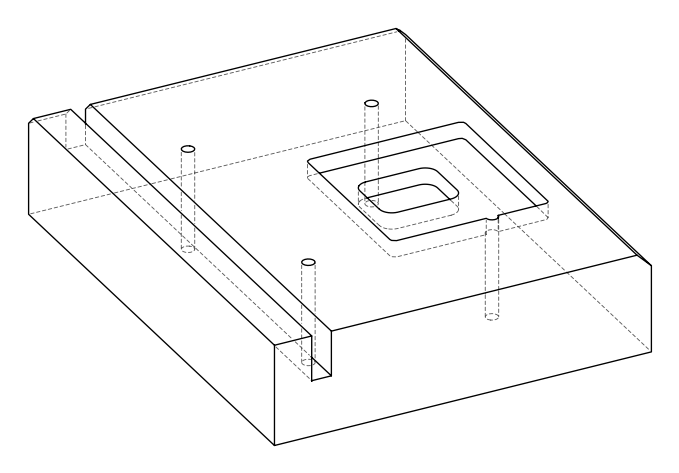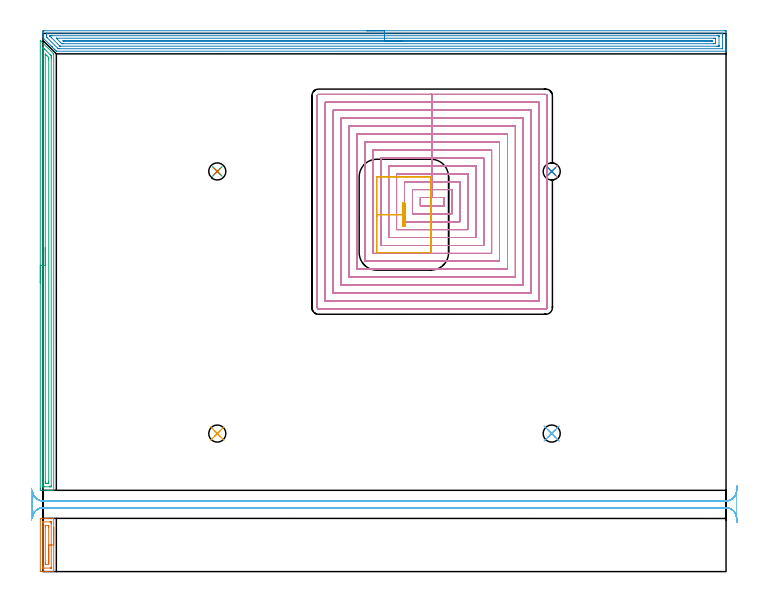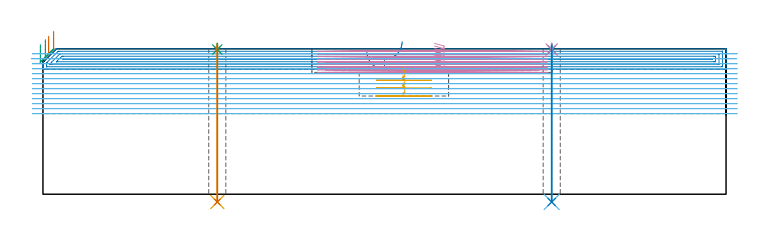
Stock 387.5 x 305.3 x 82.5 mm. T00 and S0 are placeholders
(PLAN: 14 operations, 5 tool changes, 117.5 min)
(1 AREA_MILL | FG_CHAMFER_SURFACE | UGT0205_001 | 0.93 min | 1009 mm3)
(2 AREA_MILL_1 | FG_CHAMFER_SURFACE_1 | UGT0205_001 | 15.57 min | 26072 mm3)
(3 AREA_MILL_2 | FG_CHAMFER_SURFACE_2 | UGT0205_001 | 6.25 min | 7354 mm3)
(4 MILL_RECTANGULAR_POCKET | POCKET_RECTANGULAR_STRAIGHT | UGT0201_124 | Follow Part, ap 1.5, ae 75% | 69.82 min | 233292 mm3)
(5 MILL_RECTANGULAR_POCKET_1 | POCKET_RECTANGULAR_STRAIGHT_1 | UGT0201_135 | Follow Part, ap 4.975, ae 75% | 1.51 min | 41600 mm3)
(6 MILL_RECTANGULAR_SLOT | SLOT_RECTANGULAR | NXT0201_011 | Follow Part, ap 3, ae 75% | 21.87 min | 226476 mm3)
(7 SPOT_DRILL | STEP1HOLE | NXT0321_9005460120000 | 0.03 min | 8 mm3)
(8 SPOT_DRILL_1 | STEP1HOLE_1 | NXT0321_9005460120000 | 0.03 min | 3 mm3)
(9 SPOT_DRILL_2 | STEP1HOLE_2 | NXT0321_9005460120000 | 0.03 min | 21 mm3)
(10 SPOT_DRILL_3 | STEP1HOLE_3 | NXT0321_9005460120000 | 0.03 min | 23 mm3)
(11 DRILL_THROUGH_HOLE_INTO_CENTER | STEP1HOLE | UGT0301_492 | 0.36 min | 6061 mm3)
(12 DRILL_THROUGH_HOLE_INTO_CENTER_1 | STEP1HOLE_1 | UGT0301_492 | 0.36 min | 6071 mm3)
(13 DRILL_THROUGH_HOLE_INTO_CENTER_2 | STEP1HOLE_2 | UGT0301_492 | 0.36 min | 6081 mm3)
(14 DRILL_THROUGH_HOLE_INTO_CENTER_3 | STEP1HOLE_3 | UGT0301_492 | 0.36 min | 5521 mm3)
(TOOL UGT0205_001 | Chamfer Mill 20 x 3 x 45 deg. | D20 FL50 Z2)
(TOOL UGT0201_124 | Carbide End Mill 6.0 | D6 FL15 Z4)
(TOOL UGT0201_135 | Carbide End Mill 19.9 | D19.9 FL30 Z4)
(TOOL NXT0201_011 | ENDMILL 12mm [2P460-1200-NA 1630] | D12 FL38 Z6)
(TOOL NXT0321_9005460120000 | NC Spot Drill, 142deg, 12mm, Carbide, Uncoated | D12 PA142 FL30 Z2)
(TOOL UGT0301_492 | Carbide Drill 9.7 mm | D9.7 PA118 FL87 Z2)
(OP 1 AREA_MILL)
G17 G21 G94 G90
T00 M6
G54
G17 G0 G90 X6.1 Y25.1 S1061 M3
G43 Z92.5 H0
G94 G1 Y25.062 Z91.628 F250.
Y24.948 Z90.763
Y24.759 Z89.912
Y24.497 Z89.08
Y24.163 Z88.274
Y23.76 Z87.5
Y23.292 Z86.764
Y22.76 Z86.072
Y22.171 Z85.429
Y21.528 Z84.839
Y20.836 Z84.308
Y20.1 Z83.84
Y19.326 Z83.437
Y18.52 Z83.103
Y17.688 Z82.841
Y16.836 Z82.652
Y15.972 Z82.538
Y15.1 Z82.5
Y0.057
X6.096 Y0.01 Z82.491
X6.019 Y0. Z82.417
X2.188 Z78.586
X1.428 Z77.822
X-1.097 Z75.298
X-1.186 Y0.002 Z75.209
X-1.491 Y0.01 Z74.904
X-1.496 Y0.185 Z74.901
X-1.499 Y0.499
Y29.701
X-1.496 Y30.015
X-1.492 Y30.19 Z74.904
X-1.186 Y30.2 Z75.209
X1.428 Z77.822
X2.188 Z78.586
X2.3 Z78.698
X5.786 Z82.184
X6.021 Y30.198 Z82.419
X6.096 Y30.19 Z82.491
X6.1 Y30.143 Z82.5
Y15.1
X4.686 Z81.086
X4.685 Y2.269 Z81.085
X4.683 Y2.106 Z81.083
X4.681 Y2.026 Z81.081
X4.68 Y2.014 Z81.08
X4.649 Y2.009 Z81.049
X4.573 Y2.005 Z80.973
X4.308 Y2.001 Z80.708
X0.557 Y2. Z76.957
X-0.052 Y2.002 Z76.348
X-0.073 Y2.008 Z76.327
X-0.079 Y2.012 Z76.321
X-0.082 Y2.032 Z76.318
X-0.084 Y2.269 Z76.316
X-0.086 Y2.921 Z76.314
Y3.154
X-0.085 Y27.931 Z76.315
X-0.084 Y28.094 Z76.316
X-0.081 Y28.174 Z76.319
X-0.08 Y28.186 Z76.32
X-0.049 Y28.191 Z76.351
X0.027 Y28.195 Z76.427
X0.292 Y28.199 Z76.692
X4.043 Y28.2 Z80.443
X4.652 Y28.198 Z81.052
X4.673 Y28.192 Z81.073
X4.679 Y28.188 Z81.079
X4.682 Y28.168 Z81.082
X4.684 Y27.931 Z81.084
X4.686 Y27.279 Z81.086
Y27.046
Y15.1
X3.271 Z79.671
Y4.823
X3.269 Y4.039 Z79.669
X3.268 Y4.015 Z79.668
X3.266 Y4.011 Z79.666
X3.248 Y4.006 Z79.648
X3.209 Y4.001 Z79.609
X1.466 Y4. Z77.866
X1.428 Y4.002 Z77.828
X1.39 Y4.006 Z77.79
X1.335 Y4.015 Z77.735
X1.333 Y4.039 Z77.733
X1.331 Y4.138 Z77.731
X1.329 Y4.924 Z77.729
X1.328 Y5.025 Z77.728
Y25.378
X1.33 Y26.161 Z77.73
X1.332 Y26.185 Z77.732
X1.334 Y26.189 Z77.734
X1.352 Y26.194 Z77.752
X1.391 Y26.199 Z77.791
X3.134 Y26.2 Z79.534
X3.172 Y26.198 Z79.572
X3.21 Y26.194 Z79.61
X3.265 Y26.185 Z79.665
X3.267 Y26.161 Z79.667
X3.269 Y26.062 Z79.669
X3.271 Y25.276 Z79.671
Y25.175
Y15.1
Y14.228 Z79.71
Y13.364 Z79.823
Y12.512 Z80.012
Y11.68 Z80.275
Y10.874 Z80.608
Y10.1 Z81.011
Y9.364 Z81.48
Y8.672 Z82.011
Y8.029 Z82.6
Y7.44 Z83.244
Y6.908 Z83.936
Y6.44 Z84.671
Y6.037 Z85.445
Y5.703 Z86.251
Y5.441 Z87.083
Y5.252 Z87.935
Y5.138 Z88.8
Y5.1 Z89.671
G0 Z92.5
M5
M2
(OP 2 AREA_MILL_1)
G17 G21 G94 G90
T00 M6
G54
G17 G0 G90 X183.75 Y306.8 S1061 M3
G43 Z92.5 H0
Z80.9
G94 G1 X183.788 Z80.028 F250.
X183.902 Z79.164
X184.091 Z78.312
X184.353 Z77.48
X184.687 Z76.674
X185.09 Z75.9
X185.558 Z75.164
X186.09 Z74.472
X186.679 Z73.829
X187.322 Z73.24
X188.014 Z72.708
X188.75 Z72.24
X189.524 Z71.837
X190.33 Z71.503
X191.162 Z71.241
X192.014 Z71.052
X192.878 Z70.938
X193.75 Z70.9
X386.872
X387.271 Y306.796 Z70.902
X387.49 Y306.792 Z70.906
X387.5 Y306.57 Z71.128
Y298.347 Z79.348
Y296.936 Z80.76
Y296.578 Z81.117
Y295.861 Z81.839
Y295.6 Z82.1
X387.492 Y295.22 Z82.471
X387.49 Y295.203 Z82.488
X387.319 Y295.2 Z82.5
X7.781
X7.627 Y295.205 Z82.49
X7.574 Y295.237 Z82.459
X7.541 Y295.266 Z82.432
X6.887 Y295.913 Z81.787
X6.221 Y296.578 Z81.119
X6.026 Y296.774 Z80.926
X5.993 Y296.807 Z80.893
X5.336 Y297.462 Z80.234
X5.169 Y297.631 Z80.069
X5.099 Y297.701 Z79.998
X4.452 Y298.347 Z79.35
X4.312 Y298.488 Z79.212
X0.181 Y302.619 Z75.08
X0.036 Y302.769 Z74.93
X0.01 Y302.798 Z74.901
X0. Y303.486 Z74.214
Y304.896 Z72.8
Y305.422 Z72.274
Y305.781 Z71.916
X0.004 Y306.307 Z71.388
X0.009 Y306.791 Z70.905
X0.135 Y306.794 Z70.902
X0.628 Y306.8 Z70.9
X193.75
Y305.386 Z72.314
X385.121 Y305.385 Z72.315
X385.485 Y305.379 Z72.321
X385.49 Y305.262 Z72.438
X385.498 Y305.013 Z72.687
X385.499 Y304.538 Z73.162
X385.5 Y304.126 Z73.574
X385.499 Y297.051 Z80.649
X385.491 Y296.639 Z81.061
X385.489 Y296.62 Z81.08
X385.484 Y296.618 Z81.082
X385.458 Y296.616 Z81.084
X385.405 Y296.615 Z81.085
X385.298 Y296.614 Z81.086
X9.532
X8.675 Y296.62 Z81.08
X8.631 Y296.621 Z81.079
X8.391 Y296.859 Z80.841
X2.416 Y302.834 Z74.866
X2.014 Y303.248 Z74.452
X2.007 Y303.653 Z74.047
X2.001 Y304.064 Z73.636
Y304.538 Z73.162
Y304.949 Z72.751
X2.009 Y305.361 Z72.339
X2.011 Y305.38 Z72.32
X2.017 Y305.382 Z72.318
X2.042 Y305.384 Z72.316
X2.095 Y305.385 Z72.315
X2.202 Y305.386 Z72.314
X193.75
Y303.972 Z73.728
X382.974 Y303.971 Z73.729
X383.295 Y303.97 Z73.73
X383.402 Y303.968 Z73.732
X383.479 Y303.965 Z73.735
X383.49 Y303.855 Z73.845
X383.496 Y303.653 Z74.047
X383.499 Y303.452 Z74.248
Y298.347 Z79.353
X383.498 Y298.146 Z79.554
X383.492 Y298.077 Z79.623
X383.487 Y298.035 Z79.665
X383.455 Y298.034 Z79.666
X383.295 Y298.031 Z79.669
X382.723 Y298.029 Z79.671
X382.401 Y298.028 Z79.672
X9.89 Y298.029 Z79.671
X9.73 Y298.031 Z79.669
X9.691 Y298.034 Z79.666
X9.675 Y298.037 Z79.663
X9.647 Y298.06 Z79.64
X9.569 Y298.132 Z79.568
X4.93 Y302.769 Z74.931
X4.205 Y303.497 Z74.203
X4.056 Y303.653 Z74.047
X4.01 Y303.706 Z73.994
X4.006 Y303.755 Z73.945
X4.003 Y303.853 Z73.847
X4.008 Y303.923 Z73.777
X4.013 Y303.965 Z73.735
X4.045 Y303.966 Z73.734
X4.205 Y303.969 Z73.731
X4.777 Y303.971 Z73.729
X5.099
X193.75 Y303.972 Z73.728
Y302.557 Z75.143
X380.613
X380.829 Y302.556 Z75.144
X381.373 Y302.55 Z75.15
X381.49 Y302.535 Z75.165
X381.494 Y302.324 Z75.376
X381.5 Y301.892 Z75.808
Y300.123 Z77.577
X381.494 Y299.677 Z78.023
X381.49 Y299.464 Z78.236
X381.287 Y299.449 Z78.251
X380.613 Y299.444 Z78.256
X380.399 Y299.443 Z78.257
X11.357
X11.142 Y299.444 Z78.256
X10.804 Y299.448 Z78.252
X10.723 Y299.45 Z78.25
X10.617 Y299.544 Z78.156
X10.463 Y299.689 Z78.011
X10.034 Y300.116 Z77.584
X9.569 Y300.58 Z77.12
X8.264 Y301.884 Z75.816
X7.781 Y302.368 Z75.332
X7.639 Y302.513 Z75.187
X7.612 Y302.544 Z75.156
X7.608 Y302.552 Z75.148
X7.61 Y302.553 Z75.147
X7.643 Y302.555 Z75.145
X7.781 Y302.557 Z75.143
X7.995
X193.75
Y301.143 Z76.557
X378.97
X379.259 Y301.14 Z76.56
X379.451 Y301.136 Z76.564
X379.492 Y301.132 Z76.568
X379.494 Y301.123 Z76.577
X379.497 Y301.095 Z76.605
Y301. Z76.7
X379.494 Y300.917 Z76.783
X379.49 Y300.877 Z76.823
X379.48 Y300.864 Z76.836
X379.404 Y300.862 Z76.838
X379.114 Y300.858 Z76.842
X378.969 Y300.857 Z76.843
X378.825
X12.251
X12.107 Y300.858 Z76.842
X11.818 Y300.863 Z76.837
X11.745 Y300.865 Z76.835
X11.724 Y300.882 Z76.818
X11.681 Y300.92 Z76.78
X11.599 Y301. Z76.7
X11.506 Y301.092 Z76.608
X11.48 Y301.12 Z76.58
X11.469 Y301.135 Z76.565
Y301.136 Z76.564
X11.481 Y301.138 Z76.562
X11.673 Y301.141 Z76.559
X11.962 Y301.143 Z76.557
X12.107
X193.75
X194.622 Z76.595
X195.486 Z76.709
X196.338 Z76.898
X197.17 Z77.16
X197.976 Z77.494
X198.75 Z77.897
X199.486 Z78.365
X200.178 Z78.896
X200.821 Z79.486
X201.41 Z80.129
X201.942 Z80.821
X202.41 Z81.557
X202.813 Z82.331
X203.147 Z83.137
X203.409 Z83.969
X203.598 Z84.82
X203.712 Z85.685
X203.75 Z86.557
G0 Z92.5
M5
M2
(OP 3 AREA_MILL_2)
G17 G21 G94 G90
T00 M6
G54
G17 G0 G90 X-1.5 Y163.7 S1061 M3
G43 Z92.5 H0
Z84.9
G94 G1 Y163.738 Z84.028 F250.
Y163.852 Z83.164
Y164.041 Z82.312
Y164.303 Z81.48
Y164.637 Z80.674
Y165.04 Z79.9
Y165.508 Z79.164
Y166.04 Z78.472
Y166.629 Z77.829
Y167.272 Z77.24
Y167.964 Z76.708
Y168.7 Z76.24
Y169.474 Z75.837
Y170.28 Z75.503
Y171.112 Z75.241
Y171.964 Z75.052
Y172.828 Z74.938
Y173.7 Z74.9
Y301.216
X-1.496 Y301.276 Z74.902
X-1.494 Y301.283 Z74.903
X-1.454 Y301.255 Z74.944
X4.915 Y294.886 Z81.313
X5.836 Y293.964 Z82.235
X6.013 Y293.786 Z82.41
X6.097 Y293.695 Z82.489
X6.1 Y293.517 Z82.5
Y46.282
X6.097 Y46.11 Z82.488
X5.974 Y46.103 Z82.366
X5.844 Y46.1 Z82.244
X5.626 Z82.025
X4.915 Z81.31
X3.688 Z80.085
X3.172 Z79.566
X2.558 Z78.953
X-1.098 Z75.299
X-1.186 Y46.102 Z75.211
X-1.494 Y46.11 Z74.904
X-1.498 Y46.41 Z74.901
X-1.5 Y46.729 Z74.9
Y47.051
Y173.7
X-0.086 Z76.314
X-0.085 Y297.094 Z76.315
X-0.084 Y297.285 Z76.316
X-0.081 Y297.38 Z76.319
X-0.08 Y297.413 Z76.32
X-0.057 Y297.395 Z76.343
X0.254 Y297.094 Z76.654
X0.557 Y296.793 Z76.957
X1.151 Y296.2 Z77.551
X4.043 Y293.307 Z80.443
X4.38 Y292.969 Z80.78
X4.552 Y292.795 Z80.952
X4.637 Y292.705 Z81.037
X4.677 Y292.662 Z81.077
X4.679 Y292.623 Z81.079
X4.685 Y291.965 Z81.085
Y291.729
X4.686 Y291.07 Z81.086
X4.685 Y48.753 Z81.085
X4.684 Y48.518 Z81.084
X4.68 Y48.188 Z81.08
X4.679 Y48.115 Z81.079
X4.586 Y48.109 Z80.986
X4.448 Y48.102 Z80.848
X4.043 Y48.101 Z80.443
X3.579 Y48.1 Z79.979
X0.964 Z77.364
X0.557 Z76.957
X0.09 Y48.102 Z76.49
X-0.047 Y48.107 Z76.353
X-0.075 Y48.109 Z76.325
X-0.079 Y48.159 Z76.321
X-0.083 Y48.28 Z76.317
X-0.085 Y48.518 Z76.315
X-0.086 Y49.177 Z76.314
Y53.068
Y173.7
X1.328 Z77.728
X1.329 Y292.725 Z77.729
X1.334 Y293.517 Z77.734
X1.335 Y293.534 Z77.735
X1.375 Y293.517 Z77.775
X1.428 Y293.469 Z77.828
X2.278 Y292.623 Z78.678
X3.172 Y291.729 Z79.572
X3.264 Y291.634 Z79.664
X3.271 Y290.835 Z79.671
Y290.733
Y51.098
X3.27 Y50.306 Z79.67
X3.268 Y50.207 Z79.668
X3.265 Y50.111 Z79.665
X3.172 Y50.109 Z79.572
X2.5 Y50.101 Z78.9
X2.3 Y50.1 Z78.7
X1.629 Z78.029
X1.428 Y50.103 Z77.828
X1.362 Y50.107 Z77.762
X1.342 Y50.109 Z77.742
X1.335 Y50.137 Z77.735
X1.332 Y50.204 Z77.732
X1.33 Y50.306 Z77.73
X1.329 Y50.408 Z77.729
X1.328 Y51.2 Z77.728
Y173.7
Y174.572 Z77.766
Y175.437 Z77.88
Y176.288 Z78.069
Y177.12 Z78.332
Y177.926 Z78.665
Y178.7 Z79.068
Y179.436 Z79.537
Y180.128 Z80.068
Y180.771 Z80.657
Y181.36 Z81.301
Y181.892 Z81.993
Y182.36 Z82.728
Y182.763 Z83.502
Y183.097 Z84.308
Y183.359 Z85.14
Y183.548 Z85.992
Y183.662 Z86.857
Y183.7 Z87.728
G0 Z92.5
M5
M2
(OP 4 MILL_RECTANGULAR_POCKET)
G17 G21 G94 G90
T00 M6
G54
G17 G0 G90 X222.132 Y207.5 S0 M3
G43 Z92.537 H0
Z85.537
G94 G1 X227.5 Z84.099 F250.
Y212.2 Z82.839
X220.8 Z81.044
X214.1 F500.
Y207.5
X227.5
Y212.2
X220.8
Y216.7
X209.6
Y203.
X232.
Y216.7
X220.8
Y221.2
X205.1
Y198.5
X236.5
Y221.2
X220.8
Y225.7
X200.6
Y194.
X241.
Y225.7
X220.8
Y230.2
X196.1
Y189.5
X245.5
Y222.167
Y230.2
X220.8
Y234.7
X191.6
Y185.
X250.
Y222.167
Y234.7
X220.8
Y239.2
X187.1
Y180.5
X254.5
Y222.167
Y239.2
X220.8
Y243.7
X182.6
Y176.
X259.
Y222.167
Y243.7
X220.8
Y248.2
X178.1
Y171.5
X263.5
Y222.167
Y248.2
X220.8
Y252.7
X173.6
Y167.
X268.
Y222.167
Y252.7
X220.8
Y257.2
X169.1
Y162.5
X272.5
Y222.167
Y257.2
X220.8
Y261.7
X164.6
Y158.
X277.
Y222.167
Y261.7
X220.8
Y266.2
X160.1
Y153.5
X281.5
Y266.2
X220.8
Y270.7
X156.3
G3 X155.6 Y270. R0.7
G1 Y149.7
G3 X156.3 Y149. R0.7
G1 X285.3
G3 X286. Y149.7 R0.7
G1 Y270.
G3 X285.3 Y270.7 R0.7
G1 X220.8
X219.8
G0 X222.132 Y207.5 Z84.044
G1 X227.5 Z82.606 F250.
Y212.2 Z81.346
X220.8 Z79.551
X214.1 F500.
Y207.5
X227.5
Y212.2
X220.8
Y216.7
X209.6
Y203.
X232.
Y216.7
X220.8
Y221.2
X205.1
Y198.5
X236.5
Y221.2
X220.8
Y225.7
X200.6
Y194.
X241.
Y225.7
X220.8
Y230.2
X196.1
Y189.5
X245.5
Y222.167
Y230.2
X220.8
Y234.7
X191.6
Y185.
X250.
Y222.167
Y234.7
X220.8
Y239.2
X187.1
Y180.5
X254.5
Y222.167
Y239.2
X220.8
Y243.7
X182.6
Y176.
X259.
Y222.167
Y243.7
X220.8
Y248.2
X178.1
Y171.5
X263.5
Y222.167
Y248.2
X220.8
Y252.7
X173.6
Y167.
X268.
Y222.167
Y252.7
X220.8
Y257.2
X169.1
Y162.5
X272.5
Y222.167
Y257.2
X220.8
Y261.7
X164.6
Y158.
X277.
Y222.167
Y261.7
X220.8
Y266.2
X160.1
Y153.5
X281.5
Y266.2
X220.8
Y270.7
X156.3
G3 X155.6 Y270. R0.7
G1 Y149.7
G3 X156.3 Y149. R0.7
G1 X285.3
G3 X286. Y149.7 R0.7
G1 Y270.
G3 X285.3 Y270.7 R0.7
G1 X220.8
X219.8
G0 X222.132 Y207.5 Z82.551
G1 X227.5 Z81.113 F250.
Y212.2 Z79.853
X220.8 Z78.058
X214.1 F500.
Y207.5
X227.5
Y212.2
X220.8
Y216.7
X209.6
Y203.
X232.
Y216.7
X220.8
Y221.2
X205.1
Y198.5
X236.5
Y221.2
X220.8
Y225.7
X200.6
Y194.
X241.
Y225.7
X220.8
Y230.2
X196.1
Y189.5
X245.5
Y222.167
Y230.2
X220.8
Y234.7
X191.6
Y185.
X250.
Y222.167
Y234.7
X220.8
Y239.2
X187.1
Y180.5
X254.5
Y222.167
Y239.2
X220.8
Y243.7
X182.6
Y176.
X259.
Y222.167
Y243.7
X220.8
Y248.2
X178.1
Y171.5
X263.5
Y222.167
Y248.2
X220.8
Y252.7
X173.6
Y167.
X268.
Y222.167
Y252.7
X220.8
Y257.2
X169.1
Y162.5
X272.5
Y222.167
Y257.2
X220.8
Y261.7
X164.6
Y158.
X277.
Y222.167
Y261.7
X220.8
Y266.2
X160.1
Y153.5
X281.5
Y266.2
X220.8
Y270.7
X156.3
G3 X155.6 Y270. R0.7
G1 Y149.7
G3 X156.3 Y149. R0.7
G1 X285.3
G3 X286. Y149.7 R0.7
G1 Y270.
G3 X285.3 Y270.7 R0.7
G1 X220.8
X219.8
G0 X222.132 Y207.5 Z81.058
G1 X227.5 Z79.62 F250.
Y212.2 Z78.36
X220.8 Z76.565
X214.1 F500.
Y207.5
X227.5
Y212.2
X220.8
Y216.7
X209.6
Y203.
X232.
Y216.7
X220.8
Y221.2
X205.1
Y198.5
X236.5
Y221.2
X220.8
Y225.7
X200.6
Y194.
X241.
Y225.7
X220.8
Y230.2
X196.1
Y189.5
X245.5
Y222.167
Y230.2
X220.8
Y234.7
X191.6
Y185.
X250.
Y222.167
Y234.7
X220.8
Y239.2
X187.1
Y180.5
X254.5
Y222.167
Y239.2
X220.8
Y243.7
X182.6
Y176.
X259.
Y222.167
Y243.7
X220.8
Y248.2
X178.1
Y171.5
X263.5
Y222.167
Y248.2
X220.8
Y252.7
X173.6
Y167.
X268.
Y222.167
Y252.7
X220.8
Y257.2
X169.1
Y162.5
X272.5
Y222.167
Y257.2
X220.8
Y261.7
X164.6
Y158.
X277.
Y222.167
Y261.7
X220.8
Y266.2
X160.1
Y153.5
X281.5
Y266.2
X220.8
Y270.7
X156.3
G3 X155.6 Y270. R0.7
G1 Y149.7
G3 X156.3 Y149. R0.7
G1 X285.3
G3 X286. Y149.7 R0.7
G1 Y270.
G3 X285.3 Y270.7 R0.7
G1 X220.8
X219.8
G0 X222.132 Y207.5 Z79.565
G1 X227.5 Z78.127 F250.
Y212.2 Z76.867
X220.8 Z75.072
X214.1 F500.
Y207.5
X227.5
Y212.2
X220.8
Y216.7
X209.6
Y203.
X232.
Y216.7
X220.8
Y221.2
X205.1
Y198.5
X236.5
Y221.2
X220.8
Y225.7
X200.6
Y194.
X241.
Y225.7
X220.8
Y230.2
X196.1
Y189.5
X245.5
Y222.167
Y230.2
X220.8
Y234.7
X191.6
Y185.
X250.
Y222.167
Y234.7
X220.8
Y239.2
X187.1
Y180.5
X254.5
Y222.167
Y239.2
X220.8
Y243.7
X182.6
Y176.
X259.
Y222.167
Y243.7
X220.8
Y248.2
X178.1
Y171.5
X263.5
Y222.167
Y248.2
X220.8
Y252.7
X173.6
Y167.
X268.
Y222.167
Y252.7
X220.8
Y257.2
X169.1
Y162.5
X272.5
Y222.167
Y257.2
X220.8
Y261.7
X164.6
Y158.
X277.
Y222.167
Y261.7
X220.8
Y266.2
X160.1
Y153.5
X281.5
Y266.2
X220.8
Y270.7
X156.3
G3 X155.6 Y270. R0.7
G1 Y149.7
G3 X156.3 Y149. R0.7
G1 X285.3
G3 X286. Y149.7 R0.7
G1 Y270.
G3 X285.3 Y270.7 R0.7
G1 X220.8
X219.8
G0 X222.132 Y207.5 Z78.072
G1 X227.5 Z76.634 F250.
Y212.2 Z75.374
X220.8 Z73.579
X214.1 F500.
Y207.5
X227.5
Y212.2
X220.8
Y216.7
X209.6
Y203.
X232.
Y216.7
X220.8
Y221.2
X205.1
Y198.5
X236.5
Y221.2
X220.8
Y225.7
X200.6
Y194.
X241.
Y225.7
X220.8
Y230.2
X196.1
Y189.5
X245.5
Y222.167
Y230.2
X220.8
Y234.7
X191.6
Y185.
X250.
Y222.167
Y234.7
X220.8
Y239.2
X187.1
Y180.5
X254.5
Y222.167
Y239.2
X220.8
Y243.7
X182.6
Y176.
X259.
Y222.167
Y243.7
X220.8
Y248.2
X178.1
Y171.5
X263.5
Y222.167
Y248.2
X220.8
Y252.7
X173.6
Y167.
X268.
Y222.167
Y252.7
X220.8
Y257.2
X169.1
Y162.5
X272.5
Y222.167
Y257.2
X220.8
Y261.7
X164.6
Y158.
X277.
Y222.167
Y261.7
X220.8
Y266.2
X160.1
Y153.5
X281.5
Y266.2
X220.8
Y270.7
X156.3
G3 X155.6 Y270. R0.7
G1 Y149.7
G3 X156.3 Y149. R0.7
G1 X285.3
G3 X286. Y149.7 R0.7
G1 Y270.
G3 X285.3 Y270.7 R0.7
G1 X220.8
X219.8
G0 X222.132 Y207.5 Z76.579
G1 X227.5 Z75.141 F250.
Y212.2 Z73.881
X220.8 Z72.086
X214.1 F500.
Y207.5
X227.5
Y212.2
X220.8
Y216.7
X209.6
Y203.
X232.
Y216.7
X220.8
Y221.2
X205.1
Y198.5
X236.5
Y221.2
X220.8
Y225.7
X200.6
Y194.
X241.
Y225.7
X220.8
Y230.2
X196.1
Y189.5
X245.5
Y222.167
Y230.2
X220.8
Y234.7
X191.6
Y185.
X250.
Y222.167
Y234.7
X220.8
Y239.2
X187.1
Y180.5
X254.5
Y222.167
Y239.2
X220.8
Y243.7
X182.6
Y176.
X259.
Y222.167
Y243.7
X220.8
Y248.2
X178.1
Y171.5
X263.5
Y222.167
Y248.2
X220.8
Y252.7
X173.6
Y167.
X268.
Y222.167
Y252.7
X220.8
Y257.2
X169.1
Y162.5
X272.5
Y222.167
Y257.2
X220.8
Y261.7
X164.6
Y158.
X277.
Y222.167
Y261.7
X220.8
Y266.2
X160.1
Y153.5
X281.5
Y266.2
X220.8
Y270.7
X156.3
G3 X155.6 Y270. R0.7
G1 Y149.7
G3 X156.3 Y149. R0.7
G1 X285.3
G3 X286. Y149.7 R0.7
G1 Y270.
G3 X285.3 Y270.7 R0.7
G1 X220.8
X219.8
G0 X222.132 Y207.5 Z75.086
G1 X227.5 Z73.648 F250.
Y212.2 Z72.388
X220.8 Z70.593
X214.1 F500.
Y207.5
X227.5
Y212.2
X220.8
Y216.7
X209.6
Y203.
X232.
Y216.7
X220.8
Y221.2
X205.1
Y198.5
X236.5
Y221.2
X220.8
Y225.7
X200.6
Y194.
X241.
Y225.7
X220.8
Y230.2
X196.1
Y189.5
X245.5
Y222.167
Y230.2
X220.8
Y234.7
X191.6
Y185.
X250.
Y222.167
Y234.7
X220.8
Y239.2
X187.1
Y180.5
X254.5
Y222.167
Y239.2
X220.8
Y243.7
X182.6
Y176.
X259.
Y222.167
Y243.7
X220.8
Y248.2
X178.1
Y171.5
X263.5
Y222.167
Y248.2
X220.8
Y252.7
X173.6
Y167.
X268.
Y222.167
Y252.7
X220.8
Y257.2
X169.1
Y162.5
X272.5
Y222.167
Y257.2
X220.8
Y261.7
X164.6
Y158.
X277.
Y222.167
Y261.7
X220.8
Y266.2
X160.1
Y153.5
X281.5
Y266.2
X220.8
Y270.7
X156.3
G3 X155.6 Y270. R0.7
G1 Y149.7
G3 X156.3 Y149. R0.7
G1 X285.3
G3 X286. Y149.7 R0.7
G1 Y270.
G3 X285.3 Y270.7 R0.7
G1 X220.8
X219.8
G0 X222.132 Y207.5 Z73.593
G1 X227.5 Z72.155 F250.
Y212.2 Z70.895
X220.8 Z69.1
X214.1 F500.
Y207.5
X227.5
Y212.2
X220.8
Y216.7
X209.6
Y203.
X232.
Y216.7
X220.8
Y221.2
X205.1
Y198.5
X236.5
Y221.2
X220.8
Y225.7
X200.6
Y194.
X241.
Y225.7
X220.8
Y230.2
X196.1
Y189.5
X245.5
Y222.167
Y230.2
X220.8
Y234.7
X191.6
Y185.
X250.
Y222.167
Y234.7
X220.8
Y239.2
X187.1
Y180.5
X254.5
Y222.167
Y239.2
X220.8
Y243.7
X182.6
Y176.
X259.
Y222.167
Y243.7
X220.8
Y248.2
X178.1
Y171.5
X263.5
Y222.167
Y248.2
X220.8
Y252.7
X173.6
Y167.
X268.
Y222.167
Y252.7
X220.8
Y257.2
X169.1
Y162.5
X272.5
Y222.167
Y257.2
X220.8
Y261.7
X164.6
Y158.
X277.
Y222.167
Y261.7
X220.8
Y266.2
X160.1
Y153.5
X281.5
Y266.2
X220.8
Y270.7
X156.3
G3 X155.6 Y270. R0.7
G1 Y149.7
G3 X156.3 Y149. R0.7
G1 X285.3
G3 X286. Y149.7 R0.7
G1 Y270.
G3 X285.3 Y270.7 R0.7
G1 X220.8
X219.8
G0 Z92.537
M5
M2
(OP 5 MILL_RECTANGULAR_POCKET_1)
G17 G21 G94 G90
T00 M6
G54
G17 G0 G90 X204.275 Y202.139 S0 M3
G43 Z92.537 H0
Z72.119
G94 G1 Y195.875 Z70.44 F250.
X205.225 Z70.186
Y209.025 Z66.662
X204.275 Z66.407
Y202.45 Z64.646
Y195.875 F500.
X205.225
Y209.025
X204.275
Y202.45
X189.35
Y181.
X189.348 Y180.97
X189.37 Y180.948
X189.4 Y180.95
X220.1
X220.13 Y180.948
X220.152 Y180.97
X220.15 Y181.
Y223.9
X220.152 Y223.93
X220.13 Y223.952
X220.1 Y223.95
X189.4
X189.37 Y223.952
X189.348 Y223.93
X189.35 Y223.9
Y202.45
Y201.45
G0 X204.275 Y202.139 Z67.646
G1 Y195.875 Z65.967 F250.
X205.225 Z65.713
Y209.025 Z62.189
X204.275 Z61.935
Y202.45 Z60.173
Y195.875 F500.
X205.225
Y209.025
X204.275
Y202.45
X189.35
Y181.
X189.348 Y180.97
X189.37 Y180.948
X189.4 Y180.95
X220.1
X220.13 Y180.948
X220.152 Y180.97
X220.15 Y181.
Y223.9
X220.152 Y223.93
X220.13 Y223.952
X220.1 Y223.95
X189.4
X189.37 Y223.952
X189.348 Y223.93
X189.35 Y223.9
Y202.45
Y201.45
G0 X204.275 Y202.139 Z63.173
G1 Y195.875 Z61.494 F250.
X205.225 Z61.24
Y209.025 Z57.716
X204.275 Z57.462
Y202.45 Z55.7
Y195.875 F500.
X205.225
Y209.025
X204.275
Y202.45
X189.35
Y181.
X189.348 Y180.97
X189.37 Y180.948
X189.4 Y180.95
X220.1
X220.13 Y180.948
X220.152 Y180.97
X220.15 Y181.
Y223.9
X220.152 Y223.93
X220.13 Y223.952
X220.1 Y223.95
X189.4
X189.37 Y223.952
X189.348 Y223.93
X189.35 Y223.9
Y202.45
Y201.45
G0 Z92.537
M5
M2
(OP 6 MILL_RECTANGULAR_SLOT)
G17 G21 G94 G90
T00 M6
G54
G17 G0 G90 X393.77 Y48.486 S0 M3
G43 Z92.537 H1
Z79.703
G94 G1 X393.47 Y45.501 F250.
G2 X387.5 Y40.1 R6. F500.
G1 X0.
G2 X-5.164 Y43.045 R6.
G3 X-6. Y39.99 R6.
G1 Y36.342
G3 X-5.154 Y33.271 R6.
G2 X0. Y36.2 R6.
G1 X387.5
G2 X393.47 Y30.799 R6.
G1 X393.77 Y27.814 F250.
G0 Z92.537
X-6.593 Y28.962
Z76.87
G1 X-5.77 Y31.846
G2 X0. Y36.2 R6. F500.
G1 X387.5
G2 X393.47 Y30.799 R6.
G1 X393.5
Y45.501
X393.47
G2 X387.5 Y40.1 R6.
G1 X0.
G2 X-5.768 Y44.449 R6.
G1 X-6.594 Y47.334 F250.
G0 Z92.537
X393.77 Y48.486
Z74.036
G1 X393.47 Y45.501
G2 X387.5 Y40.1 R6. F500.
G1 X0.
G2 X-5.99 Y45.754 R6.
G1 X-6.
Y30.546
X-5.99
G2 X0. Y36.2 R6.
G1 X387.5
G2 X393.47 Y30.799 R6.
G1 X393.77 Y27.814 F250.
G0 Y48.486 Z71.203
G1 X393.47 Y45.501
G2 X387.5 Y40.1 R6. F500.
G1 X0.
G2 X-5.99 Y45.754 R6.
G1 X-6.
Y30.546
X-5.99
G2 X0. Y36.2 R6.
G1 X387.5
G2 X393.47 Y30.799 R6.
G1 X393.77 Y27.814 F250.
G0 Y48.486 Z68.369
G1 X393.47 Y45.501
G2 X387.5 Y40.1 R6. F500.
G1 X0.
G2 X-5.99 Y45.754 R6.
G1 X-6.
Y30.546
X-5.99
G2 X0. Y36.2 R6.
G1 X387.5
G2 X393.47 Y30.799 R6.
G1 X393.77 Y27.814 F250.
G0 Y48.486 Z65.535
G1 X393.47 Y45.501
G2 X387.5 Y40.1 R6. F500.
G1 X0.
G2 X-5.99 Y45.754 R6.
G1 X-6.
Y30.546
X-5.99
G2 X0. Y36.2 R6.
G1 X387.5
G2 X393.47 Y30.799 R6.
G1 X393.77 Y27.814 F250.
G0 Y48.486 Z62.702
G1 X393.47 Y45.501
G2 X387.5 Y40.1 R6. F500.
G1 X0.
G2 X-5.99 Y45.754 R6.
G1 X-6.
Y30.546
X-5.99
G2 X0. Y36.2 R6.
G1 X387.5
G2 X393.47 Y30.799 R6.
G1 X393.77 Y27.814 F250.
G0 Y48.486 Z59.868
G1 X393.47 Y45.501
G2 X387.5 Y40.1 R6. F500.
G1 X0.
G2 X-5.99 Y45.754 R6.
G1 X-6.
Y30.546
X-5.99
G2 X0. Y36.2 R6.
G1 X387.5
G2 X393.47 Y30.799 R6.
G1 X393.77 Y27.814 F250.
G0 Y48.486 Z57.034
G1 X393.47 Y45.501
G2 X387.5 Y40.1 R6. F500.
G1 X0.
G2 X-5.99 Y45.754 R6.
G1 X-6.
Y30.546
X-5.99
G2 X0. Y36.2 R6.
G1 X387.5
G2 X393.47 Y30.799 R6.
G1 X393.77 Y27.814 F250.
G0 Y48.486 Z54.201
G1 X393.47 Y45.501
G2 X387.5 Y40.1 R6. F500.
G1 X0.
G2 X-5.99 Y45.754 R6.
G1 X-6.
Y30.546
X-5.99
G2 X0. Y36.2 R6.
G1 X387.5
G2 X393.47 Y30.799 R6.
G1 X393.77 Y27.814 F250.
G0 Y48.486 Z51.367
G1 X393.47 Y45.501
G2 X387.5 Y40.1 R6. F500.
G1 X0.
G2 X-5.99 Y45.754 R6.
G1 X-6.
Y30.546
X-5.99
G2 X0. Y36.2 R6.
G1 X387.5
G2 X393.47 Y30.799 R6.
G1 X393.77 Y27.814 F250.
G0 Y48.486 Z48.534
G1 X393.47 Y45.501
G2 X387.5 Y40.1 R6. F500.
G1 X0.
G2 X-5.99 Y45.754 R6.
G1 X-6.
Y30.546
X-5.99
G2 X0. Y36.2 R6.
G1 X387.5
G2 X393.47 Y30.799 R6.
G1 X393.77 Y27.814 F250.
G0 Y48.486 Z45.7
G1 X393.47 Y45.501
G2 X387.5 Y40.1 R6. F500.
G1 X0.
G2 X-5.99 Y45.754 R6.
G1 X-6.
Y30.546
X-5.99
G2 X0. Y36.2 R6.
G1 X387.5
G2 X393.47 Y30.799 R6.
G1 X393.77 Y27.814 F250.
G0 Z92.537
M5
M2
(OP 7 SPOT_DRILL)
G17 G21 G94 G90
T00 M6
G54
G17 G0 G90 X98.9 Y78.3 S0 M3
G43 Z92.5 H0
G94 G81 G98 Z82.083 F250. R85.5
G80
M5
M2
(OP 8 SPOT_DRILL_1)
G17 G21 G94 G90
T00 M6
G54
G17 G0 G90 X288.6 Y78.3 S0 M3
G43 Z92.5 H0
G94 G81 G98 Z82.083 F250. R85.5
G80
M5
M2
(OP 9 SPOT_DRILL_2)
G17 G21 G94 G90
T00 M6
G54
G17 G0 G90 X98.9 Y227. S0 M3
G43 Z92.5 H0
G94 G81 G98 Z82.083 F250. R85.5
G80
M5
M2
(OP 10 SPOT_DRILL_3)
G17 G21 G94 G90
T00 M6
G54
G17 G0 G90 X288.6 Y227. S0 M3
G43 Z92.5 H0
G94 G81 G98 Z82.083 F250. R85.5
G80
M5
M2
(OP 11 DRILL_THROUGH_HOLE_INTO_CENTER)
G17 G21 G94 G90
T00 M6
G54
G17 G0 G90 X98.9 Y78.3 S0 M3
G43 Z92.5 H0
G94 G73 G98 Z-4.414 F250. Q9.657 R84.5
G80
M5
M2
(OP 12 DRILL_THROUGH_HOLE_INTO_CENTER_1)
G17 G21 G94 G90
T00 M6
G54
G17 G0 G90 X288.6 Y78.3 S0 M3
G43 Z92.5 H0
G94 G73 G98 Z-4.414 F250. Q9.657 R84.5
G80
M5
M2
(OP 13 DRILL_THROUGH_HOLE_INTO_CENTER_2)
G17 G21 G94 G90
T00 M6
G54
G17 G0 G90 X98.9 Y227. S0 M3
G43 Z92.5 H0
G94 G73 G98 Z-4.414 F250. Q9.657 R84.5
G80
M5
M2
(OP 14 DRILL_THROUGH_HOLE_INTO_CENTER_3)
G17 G21 G94 G90
T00 M6
G54
G17 G0 G90 X288.6 Y227. S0 M3
G43 Z92.5 H0
G94 G73 G98 Z-4.414 F250. Q9.657 R84.5
G80
M5
M2
